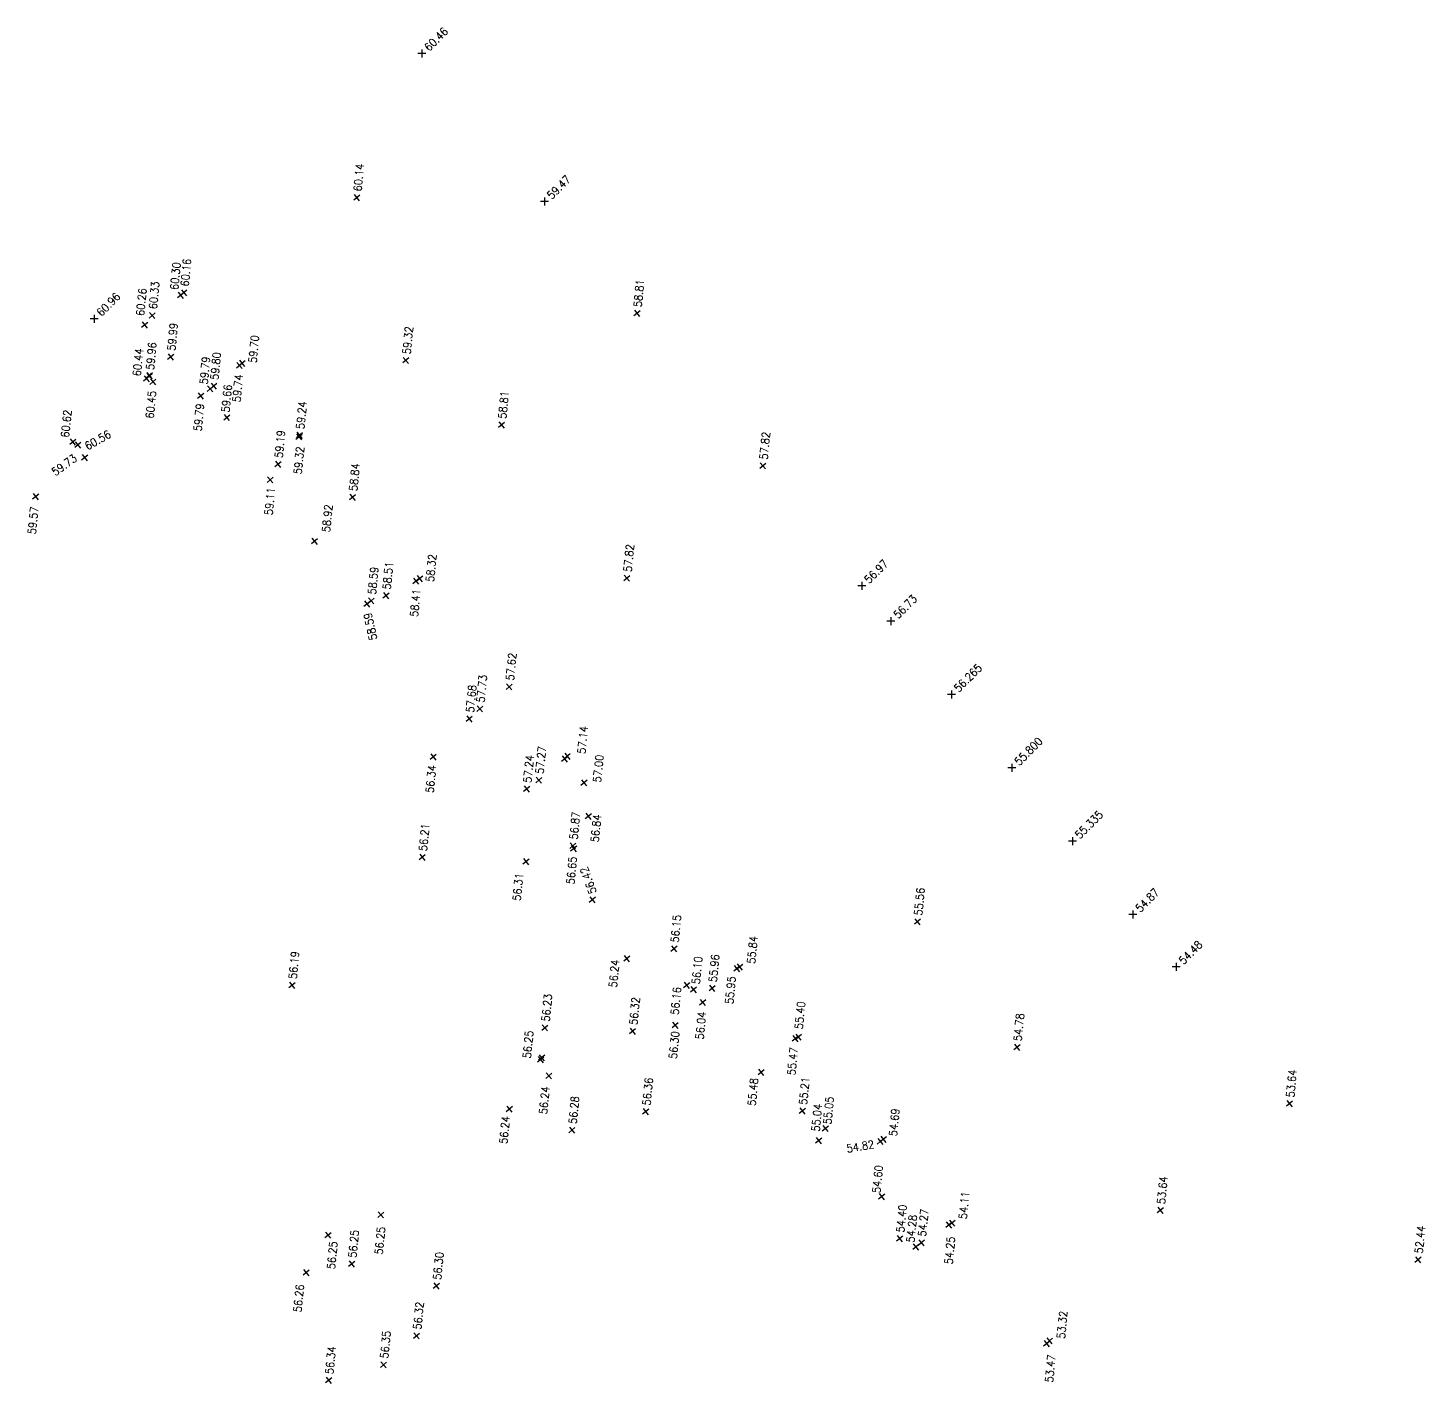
# Model space of a CAD drawing. Header units: metres. Extents: x 815 to 1022, y 915 to 1121.
# Drawn here: x 918.6 to 988.4, y 1053.3 to 1121.2 of the extents above; entities that cross this region are included whole.
import ezdxf
from ezdxf.enums import TextEntityAlignment as Align

# ---------------------------------------------------------------- set-up
doc = ezdxf.new("R2010")
doc.units = ezdxf.units.M
doc.header["$LTSCALE"] = 2
doc.header["$PDMODE"] = 35
doc.header["$PDSIZE"] = 0.002
for name, color, linetype in [('__TOPO', 7, 'Continuous'), ('ASPHALT', 5, 'Continuous'), ('BUILDG', 4, 'Continuous'), ('CONCRT', 5, 'Continuous'), ('CURB', 5, 'Continuous'), ('ELEV', 1, 'Continuous'), ('GUTTER', 7, 'Continuous'), ('NAME', 7, 'Continuous'), ('NATGRD', 7, 'Continuous'), ('NOTE', 2, 'Continuous'), ('RTWALL', 6, 'Continuous'), ('SIDEWALK', 5, 'Continuous'), ('X-OVER', 7, 'Continuous')]:
    doc.layers.add(name, color=color, linetype=linetype)
doc.styles.add('ROMANS', font='ROMANS.SHX')

# ---------------------------------------------------------------- blocks, each defined once
blk = doc.blocks.new('CROSS-UNDERHILL')
at = {"color": 1}
for p, q in [((0.001, 0), (-0.001, 0)), ((0, 0.001), (0, -0.001))]:
    blk.add_line(p, q, dxfattribs=at)
blk = doc.blocks.new('Point-Underhill')
at = {"lineweight": 0}
blk.add_point((0, 0), dxfattribs=at)
at = {"layer": '__TOPO'}
blk.add_point((0, 0), dxfattribs=at)
at = {"lineweight": 0}
blk.add_blockref('CROSS-UNDERHILL', (0, 0), dxfattribs=at)
at = {"layer": 'ELEV', "lineweight": 0, "style": 'ROMANS', "width": 0.9}
for tag, p in [('ELEV2', (-0.00106, 0.00325)), ('ELEV', (0.00114, 0.00112))]:
    blk.add_attdef(tag, text='', height=0.002, rotation=45, dxfattribs=at).set_placement(p, align=Align.MIDDLE_LEFT)
at = {"layer": 'NAME', "lineweight": 0, "style": 'ROMANS', "width": 0.9}
blk.add_attdef('NAME', text='', height=0.002, dxfattribs=at).set_placement((-0.00267, 0.00004), align=Align.MIDDLE_RIGHT)
at = {"layer": 'NOTE', "lineweight": 0, "style": 'ROMANS', "width": 0.9}
for tag, p in [('NOTE', (-0.00047, -0.00269)), ('NOTE2', (-0.00047, -0.00595))]:
    blk.add_attdef(tag, text='', height=0.002, dxfattribs=at).set_placement(p, align=Align.TOP_CENTER)

msp = doc.modelspace()

# ---------------------------------------------------------------- block references
at = {"layer": 'ASPHALT'}
ref = msp.add_blockref('Point-Underhill', (935.018, 1112.753, 60.14), dxfattribs=dict(at, xscale=200.0000000000001, yscale=200.0000000000001, zscale=0.8000000000000007, rotation=39.54500000000002))
ref.add_attrib('ELEV', '60.14', dxfattribs={"layer": 'ELEV', "lineweight": 0, "height": 0.4, "rotation": 84.545, "style": 'ROMANS', "width": 0.9}).set_placement((935.051, 1113.071), align=Align.MIDDLE_LEFT)
ref = msp.add_blockref('Point-Underhill', (949.025, 1106.972, 58.829), dxfattribs=dict(at, xscale=200.0000000000001, yscale=200.0000000000001, zscale=0.8000000000000007, rotation=39.54500000000002))
ref.add_attrib('ELEV', '58.81', dxfattribs={"layer": 'ELEV', "lineweight": 0, "height": 0.4, "rotation": 84.545, "style": 'ROMANS', "width": 0.9}).set_placement((949.057, 1107.29, 0.019), align=Align.MIDDLE_LEFT)
ref = msp.add_blockref('Point-Underhill', (937.47, 1104.616, 59.32), dxfattribs=dict(at, xscale=200, yscale=200, zscale=0.8000000000000007, rotation=39.54500000000004))
ref.add_attrib('ELEV', '59.32', dxfattribs={"layer": 'ELEV', "lineweight": 0, "height": 0.4, "rotation": 84.545, "style": 'ROMANS', "width": 0.9}).set_placement((937.503, 1104.934), align=Align.MIDDLE_LEFT)
ref = msp.add_blockref('Point-Underhill', (927.211, 1102.836, 59.79), dxfattribs=dict(at, xscale=200.0000000000001, yscale=200.0000000000001, zscale=0.8000000000000007, rotation=39.54500000000002))
ref.add_attrib('ELEV', '59.79', dxfattribs={"layer": 'ELEV', "lineweight": 0, "height": 0.4, "rotation": 84.545, "style": 'ROMANS', "width": 0.9}).set_placement((927.056, 1101.08), align=Align.MIDDLE_LEFT)
ref = msp.add_blockref('Point-Underhill', (928.519, 1101.761, 59.66), dxfattribs=dict(at, xscale=200, yscale=200, zscale=0.8000000000000007, rotation=39.54500000000004))
ref.add_attrib('ELEV', '59.66', dxfattribs={"layer": 'ELEV', "lineweight": 0, "height": 0.4, "rotation": 84.545, "style": 'ROMANS', "width": 0.9}).set_placement((928.448, 1102.026), align=Align.MIDDLE_LEFT)
ref = msp.add_blockref('Point-Underhill', (942.255, 1101.387, 58.81), dxfattribs=dict(at, xscale=200.0000000000001, yscale=200.0000000000001, zscale=0.8000000000000007, rotation=39.54500000000002))
ref.add_attrib('ELEV', '58.81', dxfattribs={"layer": 'ELEV', "lineweight": 0, "height": 0.4, "rotation": 84.545, "style": 'ROMANS', "width": 0.9}).set_placement((942.288, 1101.705), align=Align.MIDDLE_LEFT)
ref = msp.add_blockref('Point-Underhill', (955.319, 1099.345, 57.788), dxfattribs=dict(at, xscale=200, yscale=200, zscale=0.8000000000000007, rotation=39.54500000000004))
ref.add_attrib('ELEV', '57.82', dxfattribs={"layer": 'ELEV', "lineweight": 0, "height": 0.4, "rotation": 84.545, "style": 'ROMANS', "width": 0.9}).set_placement((955.351, 1099.663, -0.032), align=Align.MIDDLE_LEFT)
ref = msp.add_blockref('Point-Underhill', (948.52, 1093.729, 57.82), dxfattribs=dict(at, xscale=200, yscale=200, zscale=0.8000000000000007, rotation=39.54500000000004))
ref.add_attrib('ELEV', '57.82', dxfattribs={"layer": 'ELEV', "lineweight": 0, "height": 0.4, "rotation": 84.545, "style": 'ROMANS', "width": 0.9}).set_placement((948.552, 1094.047), align=Align.MIDDLE_LEFT)
ref = msp.add_blockref('Point-Underhill', (940.64, 1086.697, 57.68), dxfattribs=dict(at, xscale=200, yscale=200, zscale=0.8000000000000007, rotation=39.54500000000004))
ref.add_attrib('ELEV', '57.68', dxfattribs={"layer": 'ELEV', "lineweight": 0, "height": 0.4, "rotation": 84.545, "style": 'ROMANS', "width": 0.9}).set_placement((940.673, 1087.015), align=Align.MIDDLE_LEFT)
ref = msp.add_blockref('Point-Underhill', (938.841, 1084.793, 56.34), dxfattribs=dict(at, xscale=200, yscale=200, zscale=0.8000000000000007, rotation=39.54500000000004))
ref.add_attrib('ELEV', '56.34', dxfattribs={"layer": 'ELEV', "lineweight": 0, "height": 0.4, "rotation": 84.545, "style": 'ROMANS', "width": 0.9}).set_placement((938.658, 1083.003), align=Align.MIDDLE_LEFT)
ref = msp.add_blockref('Point-Underhill', (938.29, 1079.774, 56.21), dxfattribs=dict(at, xscale=200, yscale=200, zscale=0.8000000000000007, rotation=39.54500000000004))
ref.add_attrib('ELEV', '56.21', dxfattribs={"layer": 'ELEV', "lineweight": 0, "height": 0.4, "rotation": 84.545, "style": 'ROMANS', "width": 0.9}).set_placement((938.322, 1080.092), align=Align.MIDDLE_LEFT)
ref = msp.add_blockref('Point-Underhill', (943.475, 1079.558, 56.31), dxfattribs=dict(at, xscale=200.0000000000001, yscale=200.0000000000001, zscale=0.8000000000000007, rotation=39.54500000000002))
ref.add_attrib('ELEV', '56.31', dxfattribs={"layer": 'ELEV', "lineweight": 0, "height": 0.4, "rotation": 84.545, "style": 'ROMANS', "width": 0.9}).set_placement((943.011, 1077.61), align=Align.MIDDLE_LEFT)
ref = msp.add_blockref('Point-Underhill', (946.799, 1077.651, 56.42), dxfattribs=dict(at, xscale=200.0000000000001, yscale=200.0000000000001, zscale=0.8000000000000007, rotation=39.54500000000002))
ref.add_attrib('ELEV', '56.42', dxfattribs={"layer": 'ELEV', "lineweight": 0, "height": 0.4, "rotation": 110.09726, "style": 'ROMANS', "width": 0.9}).set_placement((946.831, 1077.969), align=Align.MIDDLE_LEFT)
ref = msp.add_blockref('Point-Underhill', (963.049, 1076.557, 55.56), dxfattribs=dict(at, xscale=200.0000000000001, yscale=200.0000000000001, zscale=0.8000000000000007, rotation=39.54500000000002))
ref.add_attrib('ELEV', '55.56', dxfattribs={"layer": 'ELEV', "lineweight": 0, "height": 0.4, "rotation": 84.545, "style": 'ROMANS', "width": 0.9}).set_placement((963.082, 1076.875), align=Align.MIDDLE_LEFT)
ref = msp.add_blockref('Point-Underhill', (950.876, 1075.204, 56.15), dxfattribs=dict(at, xscale=200, yscale=200, zscale=0.8000000000000007, rotation=39.54500000000004))
ref.add_attrib('ELEV', '56.15', dxfattribs={"layer": 'ELEV', "lineweight": 0, "height": 0.4, "rotation": 84.545, "style": 'ROMANS', "width": 0.9}).set_placement((950.908, 1075.522), align=Align.MIDDLE_LEFT)
ref = msp.add_blockref('Point-Underhill', (931.78, 1073.382, 56.19), dxfattribs=dict(at, xscale=200, yscale=200, zscale=0.8000000000000007, rotation=39.54500000000004))
ref.add_attrib('ELEV', '56.19', dxfattribs={"layer": 'ELEV', "lineweight": 0, "height": 0.4, "rotation": 84.545, "style": 'ROMANS', "width": 0.9}).set_placement((931.813, 1073.7), align=Align.MIDDLE_LEFT)
ref = msp.add_blockref('Point-Underhill', (948.516, 1074.711, 56.24), dxfattribs=dict(at, xscale=200.0000000000001, yscale=200.0000000000001, zscale=0.8000000000000007, rotation=39.54500000000002))
ref.add_attrib('ELEV', '56.24', dxfattribs={"layer": 'ELEV', "lineweight": 0, "height": 0.4, "rotation": 84.545, "style": 'ROMANS', "width": 0.9}).set_placement((947.818, 1073.276), align=Align.MIDDLE_LEFT)
ref = msp.add_blockref('Point-Underhill', (944.42, 1071.252, 56.23), dxfattribs=dict(at, xscale=200.0000000000001, yscale=200.0000000000001, zscale=0.8000000000000007, rotation=39.54500000000002))
ref.add_attrib('ELEV', '56.23', dxfattribs={"layer": 'ELEV', "lineweight": 0, "height": 0.4, "rotation": 84.545, "style": 'ROMANS', "width": 0.9}).set_placement((944.452, 1071.57), align=Align.MIDDLE_LEFT)
ref = msp.add_blockref('Point-Underhill', (968.026, 1070.278, 54.78), dxfattribs=dict(at, xscale=200, yscale=200, zscale=0.8000000000000007, rotation=39.54500000000004))
ref.add_attrib('ELEV', '54.78', dxfattribs={"layer": 'ELEV', "lineweight": 0, "height": 0.4, "rotation": 84.545, "style": 'ROMANS', "width": 0.9}).set_placement((968.058, 1070.596), align=Align.MIDDLE_LEFT)
at = {"layer": 'ASPHALT', "xscale": 200.0000000000001, "yscale": 200.0000000000001, "zscale": 0.8000000000000007, "rotation": 39.54500000000002}
msp.add_blockref('Point-Underhill', (944.212, 1069.666, 56.26), dxfattribs=at)
at = {"layer": 'ASPHALT'}
ref = msp.add_blockref('Point-Underhill', (944.619, 1068.856, 56.24), dxfattribs=dict(at, xscale=200.0000000000001, yscale=200.0000000000001, zscale=0.8000000000000007, rotation=39.54500000000002))
ref.add_attrib('ELEV', '56.24', dxfattribs={"layer": 'ELEV', "lineweight": 0, "height": 0.4, "rotation": 84.545, "style": 'ROMANS', "width": 0.9}).set_placement((944.33, 1066.938), align=Align.MIDDLE_LEFT)
ref = msp.add_blockref('Point-Underhill', (981.648, 1067.465, 53.64), dxfattribs=dict(at, xscale=200.0000000000001, yscale=200.0000000000001, zscale=0.8000000000000007, rotation=39.54500000000002))
ref.add_attrib('ELEV', '53.64', dxfattribs={"layer": 'ELEV', "lineweight": 0, "height": 0.4, "rotation": 84.545, "style": 'ROMANS', "width": 0.9}).set_placement((981.681, 1067.783), align=Align.MIDDLE_LEFT)
ref = msp.add_blockref('Point-Underhill', (942.642, 1067.189, 56.24), dxfattribs=dict(at, xscale=200.0000000000001, yscale=200.0000000000001, zscale=0.8000000000000007, rotation=39.54500000000002))
ref.add_attrib('ELEV', '56.24', dxfattribs={"layer": 'ELEV', "lineweight": 0, "height": 0.4, "rotation": 84.545, "style": 'ROMANS', "width": 0.9}).set_placement((942.341, 1065.457), align=Align.MIDDLE_LEFT)
ref = msp.add_blockref('Point-Underhill', (958.445, 1066.22, 55.05), dxfattribs=dict(at, xscale=200.0000000000001, yscale=200.0000000000001, zscale=0.8000000000000007, rotation=39.54500000000002))
ref.add_attrib('ELEV', '55.05', dxfattribs={"layer": 'ELEV', "lineweight": 0, "height": 0.4, "rotation": 84.545, "style": 'ROMANS', "width": 0.9}).set_placement((958.539, 1066.434), align=Align.MIDDLE_LEFT)
ref = msp.add_blockref('Point-Underhill', (961.257, 1062.813, 54.6), dxfattribs=dict(at, xscale=200, yscale=200, zscale=0.8000000000000007, rotation=39.54500000000004))
ref.add_attrib('ELEV', '54.60', dxfattribs={"layer": 'ELEV', "lineweight": 0, "height": 0.4, "rotation": 84.545, "style": 'ROMANS', "width": 0.9}).set_placement((960.992, 1063.001), align=Align.MIDDLE_LEFT)
ref = msp.add_blockref('Point-Underhill', (975.193, 1062.132, 53.64), dxfattribs=dict(at, xscale=200.0000000000001, yscale=200.0000000000001, zscale=0.8000000000000007, rotation=39.54500000000002))
ref.add_attrib('ELEV', '53.64', dxfattribs={"layer": 'ELEV', "lineweight": 0, "height": 0.4, "rotation": 84.545, "style": 'ROMANS', "width": 0.9}).set_placement((975.225, 1062.45), align=Align.MIDDLE_LEFT)
ref = msp.add_blockref('Point-Underhill', (936.223, 1061.909, 56.25), dxfattribs=dict(at, xscale=200, yscale=200, zscale=0.8000000000000007, rotation=39.54500000000004))
ref.add_attrib('ELEV', '56.25', dxfattribs={"layer": 'ELEV', "lineweight": 0, "height": 0.4, "rotation": 84.545, "style": 'ROMANS', "width": 0.9}).set_placement((936.112, 1059.925), align=Align.MIDDLE_LEFT)
ref = msp.add_blockref('Point-Underhill', (962.97, 1060.296, 54.28), dxfattribs=dict(at, xscale=200, yscale=200, zscale=0.8000000000000007, rotation=39.54500000000004))
ref.add_attrib('ELEV', '54.28', dxfattribs={"layer": 'ELEV', "lineweight": 0, "height": 0.4, "rotation": 84.545, "style": 'ROMANS', "width": 0.9}).set_placement((962.693, 1060.526), align=Align.MIDDLE_LEFT)
ref = msp.add_blockref('Point-Underhill', (963.24, 1060.505, 54.27), dxfattribs=dict(at, xscale=200, yscale=200, zscale=0.8000000000000007, rotation=39.54500000000004))
ref.add_attrib('ELEV', '54.27', dxfattribs={"layer": 'ELEV', "lineweight": 0, "height": 0.4, "rotation": 84.545, "style": 'ROMANS', "width": 0.9}).set_placement((963.272, 1060.823), align=Align.MIDDLE_LEFT)
ref = msp.add_blockref('Point-Underhill', (933.582, 1060.888, 56.25), dxfattribs=dict(at, xscale=200, yscale=200, zscale=0.8000000000000007, rotation=39.54500000000004))
ref.add_attrib('ELEV', '56.25', dxfattribs={"layer": 'ELEV', "lineweight": 0, "height": 0.4, "rotation": 84.545, "style": 'ROMANS', "width": 0.9}).set_placement((933.726, 1059.194), align=Align.MIDDLE_LEFT)
ref = msp.add_blockref('Point-Underhill', (934.762, 1059.45, 56.25), dxfattribs=dict(at, xscale=200, yscale=200, zscale=0.8000000000000007, rotation=39.54500000000004))
ref.add_attrib('ELEV', '56.25', dxfattribs={"layer": 'ELEV', "lineweight": 0, "height": 0.4, "rotation": 84.545, "style": 'ROMANS', "width": 0.9}).set_placement((934.795, 1059.768), align=Align.MIDDLE_LEFT)
ref = msp.add_blockref('Point-Underhill', (932.488, 1059.018, 56.26), dxfattribs=dict(at, xscale=200, yscale=200, zscale=0.8000000000000007, rotation=39.54500000000004))
ref.add_attrib('ELEV', '56.26', dxfattribs={"layer": 'ELEV', "lineweight": 0, "height": 0.4, "rotation": 84.545, "style": 'ROMANS', "width": 0.9}).set_placement((932.048, 1057.046), align=Align.MIDDLE_LEFT)
ref = msp.add_blockref('Point-Underhill', (938.005, 1055.856, 56.32), dxfattribs=dict(at, xscale=200, yscale=200, zscale=0.8000000000000007, rotation=39.54500000000004))
ref.add_attrib('ELEV', '56.32', dxfattribs={"layer": 'ELEV', "lineweight": 0, "height": 0.4, "rotation": 84.545, "style": 'ROMANS', "width": 0.9}).set_placement((938.037, 1056.174), align=Align.MIDDLE_LEFT)
ref = msp.add_blockref('Point-Underhill', (936.353, 1054.409, 56.35), dxfattribs=dict(at, xscale=200, yscale=200, zscale=0.8000000000000007, rotation=39.54500000000004))
ref.add_attrib('ELEV', '56.35', dxfattribs={"layer": 'ELEV', "lineweight": 0, "height": 0.4, "rotation": 84.545, "style": 'ROMANS', "width": 0.9}).set_placement((936.385, 1054.727), align=Align.MIDDLE_LEFT)
ref = msp.add_blockref('Point-Underhill', (933.612, 1053.63, 56.34), dxfattribs=dict(at, xscale=200, yscale=200, zscale=0.8000000000000007, rotation=39.54500000000004))
ref.add_attrib('ELEV', '56.34', dxfattribs={"layer": 'ELEV', "lineweight": 0, "height": 0.4, "rotation": 84.545, "style": 'ROMANS', "width": 0.9}).set_placement((933.644, 1053.948), align=Align.MIDDLE_LEFT)
at = {"layer": 'BUILDG'}
ref = msp.add_blockref('Point-Underhill', (924.825, 1103.546, 60.45), dxfattribs=dict(at, xscale=200.0000000000001, yscale=200.0000000000001, zscale=0.8000000000000007, rotation=39.54500000000002))
ref.add_attrib('ELEV', '60.45', dxfattribs={"layer": 'ELEV', "lineweight": 0, "height": 0.4, "rotation": 84.545, "style": 'ROMANS', "width": 0.9}).set_placement((924.661, 1101.715), align=Align.MIDDLE_LEFT)
ref = msp.add_blockref('Point-Underhill', (921.071, 1100.387, 60.56), dxfattribs=dict(at, xscale=200, yscale=200, zscale=0.8000000000000007, rotation=39.54500000000004))
ref.add_attrib('ELEV', '60.56', dxfattribs={"layer": 'ELEV', "lineweight": 0, "height": 0.4, "rotation": 29.61607, "style": 'ROMANS', "width": 0.9}).set_placement((921.465, 1100.293), align=Align.MIDDLE_LEFT)
ref = msp.add_blockref('Point-Underhill', (962.156, 1060.714, 54.4), dxfattribs=dict(at, xscale=200, yscale=200, zscale=0.8000000000000007, rotation=39.54500000000004))
ref.add_attrib('ELEV', '54.40', dxfattribs={"layer": 'ELEV', "lineweight": 0, "height": 0.4, "rotation": 84.545, "style": 'ROMANS', "width": 0.9}).set_placement((962.189, 1061.032), align=Align.MIDDLE_LEFT)
at = {"layer": 'CONCRT'}
ref = msp.add_blockref('Point-Underhill', (948.807, 1071.084, 56.32), dxfattribs=dict(at, xscale=200, yscale=200, zscale=0.8000000000000007, rotation=39.54500000000004))
ref.add_attrib('ELEV', '56.32', dxfattribs={"layer": 'ELEV', "lineweight": 0, "height": 0.4, "rotation": 84.545, "style": 'ROMANS', "width": 0.9}).set_placement((948.839, 1071.402), align=Align.MIDDLE_LEFT)
ref = msp.add_blockref('Point-Underhill', (944.261, 1069.759, 56.25), dxfattribs=dict(at, xscale=200, yscale=200, zscale=0.8000000000000007, rotation=39.54500000000004))
ref.add_attrib('ELEV', '56.25', dxfattribs={"layer": 'ELEV', "lineweight": 0, "height": 0.4, "rotation": 84.545, "style": 'ROMANS', "width": 0.9}).set_placement((943.517, 1069.734), align=Align.MIDDLE_LEFT)
ref = msp.add_blockref('Point-Underhill', (957.293, 1067.096, 55.21), dxfattribs=dict(at, xscale=200, yscale=200, zscale=0.8000000000000007, rotation=39.54500000000004))
ref.add_attrib('ELEV', '55.21', dxfattribs={"layer": 'ELEV', "lineweight": 0, "height": 0.4, "rotation": 84.545, "style": 'ROMANS', "width": 0.9}).set_placement((957.325, 1067.414), align=Align.MIDDLE_LEFT)
ref = msp.add_blockref('Point-Underhill', (945.774, 1066.137, 56.28), dxfattribs=dict(at, xscale=200, yscale=200, zscale=0.8000000000000007, rotation=39.54500000000004))
ref.add_attrib('ELEV', '56.28', dxfattribs={"layer": 'ELEV', "lineweight": 0, "height": 0.4, "rotation": 84.545, "style": 'ROMANS', "width": 0.9}).set_placement((945.806, 1066.455), align=Align.MIDDLE_LEFT)
ref = msp.add_blockref('Point-Underhill', (938.998, 1058.348, 56.3), dxfattribs=dict(at, xscale=200.0000000000001, yscale=200.0000000000001, zscale=0.8000000000000007, rotation=39.54500000000002))
ref.add_attrib('ELEV', '56.30', dxfattribs={"layer": 'ELEV', "lineweight": 0, "height": 0.4, "rotation": 84.545, "style": 'ROMANS', "width": 0.9}).set_placement((939.031, 1058.666), align=Align.MIDDLE_LEFT)
at = {"layer": 'CURB'}
ref = msp.add_blockref('Point-Underhill', (938.269, 1119.957, 60.46), dxfattribs=dict(at, xscale=200, yscale=200, zscale=0.8))
ref.add_attrib('ELEV', '60.46', dxfattribs={"layer": 'ELEV', "lineweight": 0, "height": 0.4, "rotation": 45, "style": 'ROMANS', "width": 0.9}).set_placement((938.497, 1120.182), align=Align.MIDDLE_LEFT)
ref = msp.add_blockref('Point-Underhill', (944.399, 1112.56, 59.47), dxfattribs=dict(at, xscale=200, yscale=200, zscale=0.8))
ref.add_attrib('ELEV', '59.47', dxfattribs={"layer": 'ELEV', "lineweight": 0, "height": 0.4, "rotation": 45, "style": 'ROMANS', "width": 0.9}).set_placement((944.627, 1112.784), align=Align.MIDDLE_LEFT)
ref = msp.add_blockref('Point-Underhill', (926.215, 1107.867, 60.3), dxfattribs=dict(at, xscale=200, yscale=200, zscale=0.8000000000000007, rotation=39.54500000000004))
ref.add_attrib('ELEV', '60.30', dxfattribs={"layer": 'ELEV', "lineweight": 0, "height": 0.4, "rotation": 84.545, "style": 'ROMANS', "width": 0.9}).set_placement((925.884, 1108.142), align=Align.MIDDLE_LEFT)
ref = msp.add_blockref('Point-Underhill', (929.155, 1104.36, 59.74), dxfattribs=dict(at, xscale=200, yscale=200, zscale=0.8000000000000007, rotation=39.54500000000004))
ref.add_attrib('ELEV', '59.74', dxfattribs={"layer": 'ELEV', "lineweight": 0, "height": 0.4, "rotation": 84.545, "style": 'ROMANS', "width": 0.9}).set_placement((929, 1102.538), align=Align.MIDDLE_LEFT)
ref = msp.add_blockref('Point-Underhill', (932.132, 1100.795, 59.32), dxfattribs=dict(at, xscale=200, yscale=200, zscale=0.8000000000000007, rotation=39.54500000000004))
ref.add_attrib('ELEV', '59.32', dxfattribs={"layer": 'ELEV', "lineweight": 0, "height": 0.4, "rotation": 84.545, "style": 'ROMANS', "width": 0.9}).set_placement((932.062, 1098.932), align=Align.MIDDLE_LEFT)
ref = msp.add_blockref('Point-Underhill', (960.268, 1093.348, 56.97), dxfattribs=dict(at, xscale=200, yscale=200, zscale=0.8))
ref.add_attrib('ELEV', '56.97', dxfattribs={"layer": 'ELEV', "lineweight": 0, "height": 0.4, "rotation": 45, "style": 'ROMANS', "width": 0.9}).set_placement((960.496, 1093.573), align=Align.MIDDLE_LEFT)
ref = msp.add_blockref('Point-Underhill', (961.72, 1091.589, 56.73), dxfattribs=dict(at, xscale=200, yscale=200, zscale=0.8))
ref.add_attrib('ELEV', '56.73', dxfattribs={"layer": 'ELEV', "lineweight": 0, "height": 0.4, "rotation": 45, "style": 'ROMANS', "width": 0.9}).set_placement((961.947, 1091.814), align=Align.MIDDLE_LEFT)
ref = msp.add_blockref('Point-Underhill', (964.746, 1087.921, 56.265), dxfattribs=dict(at, xscale=200, yscale=200, zscale=0.8))
ref.add_attrib('ELEV', '56.265', dxfattribs={"layer": 'ELEV', "lineweight": 0, "height": 0.4, "rotation": 45, "style": 'ROMANS', "width": 0.9}).set_placement((964.973, 1088.146, -0.465), align=Align.MIDDLE_LEFT)
ref = msp.add_blockref('Point-Underhill', (967.771, 1084.254, 55.8), dxfattribs=dict(at, xscale=200, yscale=200, zscale=0.8))
ref.add_attrib('ELEV', '55.800', dxfattribs={"layer": 'ELEV', "lineweight": 0, "height": 0.4, "rotation": 45, "style": 'ROMANS', "width": 0.9}).set_placement((967.999, 1084.478, -0.93), align=Align.MIDDLE_LEFT)
ref = msp.add_blockref('Point-Underhill', (970.797, 1080.586, 55.335), dxfattribs=dict(at, xscale=200, yscale=200, zscale=0.8))
ref.add_attrib('ELEV', '55.335', dxfattribs={"layer": 'ELEV', "lineweight": 0, "height": 0.4, "rotation": 45, "style": 'ROMANS', "width": 0.9}).set_placement((971.024, 1080.811, -1.395), align=Align.MIDDLE_LEFT)
ref = msp.add_blockref('Point-Underhill', (973.822, 1076.918, 54.87), dxfattribs=dict(at, xscale=200, yscale=200, zscale=0.8))
ref.add_attrib('ELEV', '54.87', dxfattribs={"layer": 'ELEV', "lineweight": 0, "height": 0.4, "rotation": 45, "style": 'ROMANS', "width": 0.9}).set_placement((974.05, 1077.143), align=Align.MIDDLE_LEFT)
ref = msp.add_blockref('Point-Underhill', (975.984, 1074.303, 54.48), dxfattribs=dict(at, xscale=200, yscale=200, zscale=0.8))
ref.add_attrib('ELEV', '54.48', dxfattribs={"layer": 'ELEV', "lineweight": 0, "height": 0.4, "rotation": 45, "style": 'ROMANS', "width": 0.9}).set_placement((976.212, 1074.528), align=Align.MIDDLE_LEFT)
ref = msp.add_blockref('Point-Underhill', (954.019, 1074.209, 55.95), dxfattribs=dict(at, xscale=200, yscale=200, zscale=0.8000000000000007, rotation=39.54500000000004))
ref.add_attrib('ELEV', '55.95', dxfattribs={"layer": 'ELEV', "lineweight": 0, "height": 0.4, "rotation": 84.545, "style": 'ROMANS', "width": 0.9}).set_placement((953.636, 1072.45), align=Align.MIDDLE_LEFT)
ref = msp.add_blockref('Point-Underhill', (956.948, 1070.711, 55.47), dxfattribs=dict(at, xscale=200.0000000000001, yscale=200.0000000000001, zscale=0.8000000000000007, rotation=39.54500000000002))
ref.add_attrib('ELEV', '55.47', dxfattribs={"layer": 'ELEV', "lineweight": 0, "height": 0.4, "rotation": 84.545, "style": 'ROMANS', "width": 0.9}).set_placement((956.741, 1068.892), align=Align.MIDDLE_LEFT)
ref = msp.add_blockref('Point-Underhill', (961.189, 1065.572, 54.82), dxfattribs=dict(at, xscale=200, yscale=200, zscale=0.8000000000000007, rotation=39.54500000000004))
ref.add_attrib('ELEV', '54.82', dxfattribs={"layer": 'ELEV', "lineweight": 0, "height": 0.4, "rotation": 9.74565, "style": 'ROMANS', "width": 0.9}).set_placement((959.51, 1065.211), align=Align.MIDDLE_LEFT)
ref = msp.add_blockref('Point-Underhill', (964.618, 1061.395, 54.25), dxfattribs=dict(at, xscale=200.0000000000001, yscale=200.0000000000001, zscale=0.8000000000000007, rotation=39.54500000000002))
ref.add_attrib('ELEV', '54.25', dxfattribs={"layer": 'ELEV', "lineweight": 0, "height": 0.4, "rotation": 84.545, "style": 'ROMANS', "width": 0.9}).set_placement((964.6, 1059.437), align=Align.MIDDLE_LEFT)
ref = msp.add_blockref('Point-Underhill', (969.505, 1055.465, 53.47), dxfattribs=dict(at, xscale=200.0000000000001, yscale=200.0000000000001, zscale=0.8000000000000007, rotation=39.54500000000002))
ref.add_attrib('ELEV', '53.47', dxfattribs={"layer": 'ELEV', "lineweight": 0, "height": 0.4, "rotation": 84.545, "style": 'ROMANS', "width": 0.9}).set_placement((969.626, 1053.532), align=Align.MIDDLE_LEFT)
at = {"layer": 'GUTTER'}
ref = msp.add_blockref('Point-Underhill', (926.376, 1107.999, 60.16), dxfattribs=dict(at, xscale=200, yscale=200, zscale=0.8000000000000007, rotation=39.54500000000004))
ref.add_attrib('ELEV', '60.16', dxfattribs={"layer": 'ELEV', "lineweight": 0, "height": 0.4, "rotation": 84.545, "style": 'ROMANS', "width": 0.9}).set_placement((926.409, 1108.317), align=Align.MIDDLE_LEFT)
ref = msp.add_blockref('Point-Underhill', (929.278, 1104.476, 59.7), dxfattribs=dict(at, xscale=200, yscale=200, zscale=0.8000000000000007, rotation=39.54500000000004))
ref.add_attrib('ELEV', '59.70', dxfattribs={"layer": 'ELEV', "lineweight": 0, "height": 0.4, "rotation": 84.545, "style": 'ROMANS', "width": 0.9}).set_placement((929.803, 1104.493), align=Align.MIDDLE_LEFT)
ref = msp.add_blockref('Point-Underhill', (932.155, 1100.871, 59.24), dxfattribs=dict(at, xscale=200, yscale=200, zscale=0.8000000000000007, rotation=39.54500000000004))
ref.add_attrib('ELEV', '59.24', dxfattribs={"layer": 'ELEV', "lineweight": 0, "height": 0.4, "rotation": 84.545, "style": 'ROMANS', "width": 0.9}).set_placement((932.188, 1101.189), align=Align.MIDDLE_LEFT)
ref = msp.add_blockref('Point-Underhill', (934.805, 1097.774, 58.84), dxfattribs=dict(at, xscale=200.0000000000001, yscale=200.0000000000001, zscale=0.8000000000000007, rotation=39.54500000000002))
ref.add_attrib('ELEV', '58.84', dxfattribs={"layer": 'ELEV', "lineweight": 0, "height": 0.4, "rotation": 84.545, "style": 'ROMANS', "width": 0.9}).set_placement((934.838, 1098.092), align=Align.MIDDLE_LEFT)
ref = msp.add_blockref('Point-Underhill', (938.159, 1093.705, 58.32), dxfattribs=dict(at, xscale=200, yscale=200, zscale=0.8000000000000007, rotation=39.54500000000004))
ref.add_attrib('ELEV', '58.32', dxfattribs={"layer": 'ELEV', "lineweight": 0, "height": 0.4, "rotation": 84.545, "style": 'ROMANS', "width": 0.9}).set_placement((938.67, 1093.549), align=Align.MIDDLE_LEFT)
ref = msp.add_blockref('Point-Underhill', (942.639, 1088.299, 57.62), dxfattribs=dict(at, xscale=200.0000000000001, yscale=200.0000000000001, zscale=0.8000000000000007, rotation=39.54500000000002))
ref.add_attrib('ELEV', '57.62', dxfattribs={"layer": 'ELEV', "lineweight": 0, "height": 0.4, "rotation": 84.545, "style": 'ROMANS', "width": 0.9}).set_placement((942.671, 1088.617), align=Align.MIDDLE_LEFT)
ref = msp.add_blockref('Point-Underhill', (945.54, 1084.83, 57.14), dxfattribs=dict(at, xscale=200, yscale=200, zscale=0.8000000000000007, rotation=39.54500000000004))
ref.add_attrib('ELEV', '57.14', dxfattribs={"layer": 'ELEV', "lineweight": 0, "height": 0.4, "rotation": 84.545, "style": 'ROMANS', "width": 0.9}).set_placement((946.246, 1084.957), align=Align.MIDDLE_LEFT)
ref = msp.add_blockref('Point-Underhill', (946.375, 1083.504, 57), dxfattribs=dict(at, xscale=200.0000000000001, yscale=200.0000000000001, zscale=0.8000000000000007, rotation=39.54500000000002))
ref.add_attrib('ELEV', '57.00', dxfattribs={"layer": 'ELEV', "lineweight": 0, "height": 0.4, "rotation": 84.545, "style": 'ROMANS', "width": 0.9}).set_placement((947.027, 1083.526), align=Align.MIDDLE_LEFT)
ref = msp.add_blockref('Point-Underhill', (946.596, 1081.824, 56.84), dxfattribs=dict(at, xscale=200.0000000000001, yscale=200.0000000000001, zscale=0.8000000000000007, rotation=39.54500000000002))
ref.add_attrib('ELEV', '56.84', dxfattribs={"layer": 'ELEV', "lineweight": 0, "height": 0.4, "rotation": 84.545, "style": 'ROMANS', "width": 0.9}).set_placement((946.911, 1080.537), align=Align.MIDDLE_LEFT)
ref = msp.add_blockref('Point-Underhill', (945.865, 1080.208, 56.65), dxfattribs=dict(at, xscale=200, yscale=200, zscale=0.8000000000000007, rotation=39.54500000000004))
ref.add_attrib('ELEV', '56.65', dxfattribs={"layer": 'ELEV', "lineweight": 0, "height": 0.4, "rotation": 84.545, "style": 'ROMANS', "width": 0.9}).set_placement((945.692, 1078.433), align=Align.MIDDLE_LEFT)
ref = msp.add_blockref('Point-Underhill', (954.165, 1074.296, 55.84), dxfattribs=dict(at, xscale=200, yscale=200, zscale=0.8000000000000007, rotation=39.54500000000004))
ref.add_attrib('ELEV', '55.84', dxfattribs={"layer": 'ELEV', "lineweight": 0, "height": 0.4, "rotation": 84.545, "style": 'ROMANS', "width": 0.9}).set_placement((954.73, 1074.464), align=Align.MIDDLE_LEFT)
ref = msp.add_blockref('Point-Underhill', (957.092, 1070.787, 55.4), dxfattribs=dict(at, xscale=200, yscale=200, zscale=0.8000000000000007, rotation=39.54500000000004))
ref.add_attrib('ELEV', '55.40', dxfattribs={"layer": 'ELEV', "lineweight": 0, "height": 0.4, "rotation": 84.545, "style": 'ROMANS', "width": 0.9}).set_placement((957.111, 1071.193), align=Align.MIDDLE_LEFT)
ref = msp.add_blockref('Point-Underhill', (961.342, 1065.678, 54.69), dxfattribs=dict(at, xscale=200.0000000000001, yscale=200.0000000000001, zscale=0.8000000000000007, rotation=39.54500000000002))
ref.add_attrib('ELEV', '54.69', dxfattribs={"layer": 'ELEV', "lineweight": 0, "height": 0.4, "rotation": 84.545, "style": 'ROMANS', "width": 0.9}).set_placement((961.825, 1065.841), align=Align.MIDDLE_LEFT)
ref = msp.add_blockref('Point-Underhill', (964.776, 1061.494, 54.11), dxfattribs=dict(at, xscale=200.0000000000001, yscale=200.0000000000001, zscale=0.8000000000000007, rotation=39.54500000000002))
ref.add_attrib('ELEV', '54.11', dxfattribs={"layer": 'ELEV', "lineweight": 0, "height": 0.4, "rotation": 84.545, "style": 'ROMANS', "width": 0.9}).set_placement((965.314, 1061.699), align=Align.MIDDLE_LEFT)
ref = msp.add_blockref('Point-Underhill', (988.073, 1059.657, 52.374), dxfattribs=dict(at, xscale=200, yscale=200, zscale=0.8000000000000007, rotation=39.54500000000004))
ref.add_attrib('ELEV', '52.44', dxfattribs={"layer": 'ELEV', "lineweight": 0, "height": 0.4, "rotation": 84.545, "style": 'ROMANS', "width": 0.9}).set_placement((988.106, 1059.975, -0.066), align=Align.MIDDLE_LEFT)
ref = msp.add_blockref('Point-Underhill', (969.648, 1055.608, 53.32), dxfattribs=dict(at, xscale=200.0000000000001, yscale=200.0000000000001, zscale=0.8000000000000007, rotation=39.54500000000002))
ref.add_attrib('ELEV', '53.32', dxfattribs={"layer": 'ELEV', "lineweight": 0, "height": 0.4, "rotation": 84.545, "style": 'ROMANS', "width": 0.9}).set_placement((970.215, 1055.72), align=Align.MIDDLE_LEFT)
at = {"layer": 'NATGRD'}
ref = msp.add_blockref('Point-Underhill', (921.882, 1106.702, 60.96), dxfattribs=dict(at, xscale=200, yscale=200, zscale=0.8))
ref.add_attrib('ELEV', '60.96', dxfattribs={"layer": 'ELEV', "lineweight": 0, "height": 0.4, "rotation": 45, "style": 'ROMANS', "width": 0.9}).set_placement((922.109, 1106.926), align=Align.MIDDLE_LEFT)
at = {"layer": 'RTWALL'}
ref = msp.add_blockref('Point-Underhill', (924.418, 1106.387, 60.26), dxfattribs=dict(at, xscale=200, yscale=200, zscale=0.8000000000000007, rotation=39.54500000000004))
ref.add_attrib('ELEV', '60.26', dxfattribs={"layer": 'ELEV', "lineweight": 0, "height": 0.4, "rotation": 84.545, "style": 'ROMANS', "width": 0.9}).set_placement((924.182, 1106.846), align=Align.MIDDLE_LEFT)
ref = msp.add_blockref('Point-Underhill', (925.71, 1104.79, 59.99), dxfattribs=dict(at, xscale=200, yscale=200, zscale=0.8000000000000007, rotation=39.54500000000004))
ref.add_attrib('ELEV', '59.99', dxfattribs={"layer": 'ELEV', "lineweight": 0, "height": 0.4, "rotation": 84.545, "style": 'ROMANS', "width": 0.9}).set_placement((925.742, 1105.108), align=Align.MIDDLE_LEFT)
ref = msp.add_blockref('Point-Underhill', (924.509, 1103.7, 60.44), dxfattribs=dict(at, xscale=200, yscale=200, zscale=0.8000000000000007, rotation=39.54500000000004))
ref.add_attrib('ELEV', '60.44', dxfattribs={"layer": 'ELEV', "lineweight": 0, "height": 0.4, "rotation": 84.545, "style": 'ROMANS', "width": 0.9}).set_placement((924.015, 1103.83), align=Align.MIDDLE_LEFT)
ref = msp.add_blockref('Point-Underhill', (924.643, 1103.827, 59.96), dxfattribs=dict(at, xscale=200, yscale=200, zscale=0.8000000000000007, rotation=39.54500000000004))
ref.add_attrib('ELEV', '59.96', dxfattribs={"layer": 'ELEV', "lineweight": 0, "height": 0.4, "rotation": 84.545, "style": 'ROMANS', "width": 0.9}).set_placement((924.675, 1104.145), align=Align.MIDDLE_LEFT)
at = {"layer": 'RTWALL', "xscale": 200, "yscale": 200, "zscale": 0.8000000000000007, "rotation": 39.54500000000004}
msp.add_blockref('Point-Underhill', (924.649, 1103.865, 59.96), dxfattribs=at)
at = {"layer": 'RTWALL'}
ref = msp.add_blockref('Point-Underhill', (920.819, 1100.541, 60.62), dxfattribs=dict(at, xscale=200.0000000000001, yscale=200.0000000000001, zscale=0.8000000000000007, rotation=39.54500000000002))
ref.add_attrib('ELEV', '60.62', dxfattribs={"layer": 'ELEV', "lineweight": 0, "height": 0.4, "rotation": 84.545, "style": 'ROMANS', "width": 0.9}).set_placement((920.428, 1100.764), align=Align.MIDDLE_LEFT)
ref = msp.add_blockref('Point-Underhill', (921.412, 1099.757, 59.73), dxfattribs=dict(at, xscale=200.0000000000001, yscale=200.0000000000001, zscale=0.8000000000000007, rotation=39.54500000000002))
ref.add_attrib('ELEV', '59.73', dxfattribs={"layer": 'ELEV', "lineweight": 0, "height": 0.4, "rotation": 35.59561, "style": 'ROMANS', "width": 0.9}).set_placement((919.832, 1098.987), align=Align.MIDDLE_LEFT)
ref = msp.add_blockref('Point-Underhill', (930.687, 1098.647, 59.11), dxfattribs=dict(at, xscale=200.0000000000001, yscale=200.0000000000001, zscale=0.8000000000000007, rotation=39.54500000000002))
ref.add_attrib('ELEV', '59.11', dxfattribs={"layer": 'ELEV', "lineweight": 0, "height": 0.4, "rotation": 84.545, "style": 'ROMANS', "width": 0.9}).set_placement((930.604, 1096.888), align=Align.MIDDLE_LEFT)
ref = msp.add_blockref('Point-Underhill', (918.969, 1097.805, 59.57), dxfattribs=dict(at, xscale=200, yscale=200, zscale=0.8000000000000007, rotation=39.54500000000004))
ref.add_attrib('ELEV', '59.57', dxfattribs={"layer": 'ELEV', "lineweight": 0, "height": 0.4, "rotation": 84.545, "style": 'ROMANS', "width": 0.9}).set_placement((918.77, 1095.93), align=Align.MIDDLE_LEFT)
ref = msp.add_blockref('Point-Underhill', (945.82, 1080.354, 56.87), dxfattribs=dict(at, xscale=200.0000000000001, yscale=200.0000000000001, zscale=0.8000000000000007, rotation=39.54500000000002))
ref.add_attrib('ELEV', '56.87', dxfattribs={"layer": 'ELEV', "lineweight": 0, "height": 0.4, "rotation": 84.545, "style": 'ROMANS', "width": 0.9}).set_placement((945.853, 1080.672), align=Align.MIDDLE_LEFT)
ref = msp.add_blockref('Point-Underhill', (952.308, 1072.522, 56.04), dxfattribs=dict(at, xscale=200, yscale=200, zscale=0.8000000000000007, rotation=39.54500000000004))
ref.add_attrib('ELEV', '56.04', dxfattribs={"layer": 'ELEV', "lineweight": 0, "height": 0.4, "rotation": 84.545, "style": 'ROMANS', "width": 0.9}).set_placement((952.151, 1070.681), align=Align.MIDDLE_LEFT)
ref = msp.add_blockref('Point-Underhill', (950.935, 1071.384, 56.3), dxfattribs=dict(at, xscale=200, yscale=200, zscale=0.8000000000000007, rotation=39.54500000000004))
ref.add_attrib('ELEV', '56.30', dxfattribs={"layer": 'ELEV', "lineweight": 0, "height": 0.4, "rotation": 84.545, "style": 'ROMANS', "width": 0.9}).set_placement((950.816, 1069.702), align=Align.MIDDLE_LEFT)
ref = msp.add_blockref('Point-Underhill', (955.233, 1069.032, 55.48), dxfattribs=dict(at, xscale=200.0000000000001, yscale=200.0000000000001, zscale=0.8000000000000007, rotation=39.54500000000002))
ref.add_attrib('ELEV', '55.48', dxfattribs={"layer": 'ELEV', "lineweight": 0, "height": 0.4, "rotation": 84.545, "style": 'ROMANS', "width": 0.9}).set_placement((954.757, 1067.362), align=Align.MIDDLE_LEFT)
ref = msp.add_blockref('Point-Underhill', (958.113, 1065.612, 55.04), dxfattribs=dict(at, xscale=200.0000000000001, yscale=200.0000000000001, zscale=0.8000000000000007, rotation=39.54500000000002))
ref.add_attrib('ELEV', '55.04', dxfattribs={"layer": 'ELEV', "lineweight": 0, "height": 0.4, "rotation": 84.545, "style": 'ROMANS', "width": 0.9}).set_placement((957.951, 1066.071), align=Align.MIDDLE_LEFT)
at = {"layer": 'SIDEWALK'}
ref = msp.add_blockref('Point-Underhill', (924.788, 1106.862, 60.33), dxfattribs=dict(at, xscale=200, yscale=200, zscale=0.8000000000000007, rotation=39.54500000000004))
ref.add_attrib('ELEV', '60.33', dxfattribs={"layer": 'ELEV', "lineweight": 0, "height": 0.4, "rotation": 84.545, "style": 'ROMANS', "width": 0.9}).set_placement((924.82, 1107.18), align=Align.MIDDLE_LEFT)
ref = msp.add_blockref('Point-Underhill', (927.688, 1103.196, 59.79), dxfattribs=dict(at, xscale=200, yscale=200, zscale=0.8000000000000007, rotation=39.54500000000004))
ref.add_attrib('ELEV', '59.79', dxfattribs={"layer": 'ELEV', "lineweight": 0, "height": 0.4, "rotation": 84.545, "style": 'ROMANS', "width": 0.9}).set_placement((927.361, 1103.426), align=Align.MIDDLE_LEFT)
ref = msp.add_blockref('Point-Underhill', (927.863, 1103.329, 59.8), dxfattribs=dict(at, xscale=200, yscale=200, zscale=0.8000000000000007, rotation=39.54500000000004))
ref.add_attrib('ELEV', '59.80', dxfattribs={"layer": 'ELEV', "lineweight": 0, "height": 0.4, "rotation": 84.545, "style": 'ROMANS', "width": 0.9}).set_placement((927.895, 1103.647), align=Align.MIDDLE_LEFT)
ref = msp.add_blockref('Point-Underhill', (941.169, 1087.201, 57.73), dxfattribs=dict(at, xscale=200, yscale=200, zscale=0.8000000000000007, rotation=39.54500000000004))
ref.add_attrib('ELEV', '57.73', dxfattribs={"layer": 'ELEV', "lineweight": 0, "height": 0.4, "rotation": 84.545, "style": 'ROMANS', "width": 0.9}).set_placement((941.201, 1087.519), align=Align.MIDDLE_LEFT)
ref = msp.add_blockref('Point-Underhill', (949.464, 1067.062, 56.36), dxfattribs=dict(at, xscale=200, yscale=200, zscale=0.8000000000000007, rotation=39.54500000000004))
ref.add_attrib('ELEV', '56.36', dxfattribs={"layer": 'ELEV', "lineweight": 0, "height": 0.4, "rotation": 84.545, "style": 'ROMANS', "width": 0.9}).set_placement((949.497, 1067.38), align=Align.MIDDLE_LEFT)
at = {"layer": 'X-OVER'}
ref = msp.add_blockref('Point-Underhill', (931.078, 1099.427, 59.19), dxfattribs=dict(at, xscale=200.0000000000001, yscale=200.0000000000001, zscale=0.8000000000000007, rotation=39.54500000000002))
ref.add_attrib('ELEV', '59.19', dxfattribs={"layer": 'ELEV', "lineweight": 0, "height": 0.4, "rotation": 84.545, "style": 'ROMANS', "width": 0.9}).set_placement((931.111, 1099.745), align=Align.MIDDLE_LEFT)
ref = msp.add_blockref('Point-Underhill', (932.907, 1095.573, 58.92), dxfattribs=dict(at, xscale=200, yscale=200, zscale=0.8000000000000007, rotation=39.54500000000004))
ref.add_attrib('ELEV', '58.92', dxfattribs={"layer": 'ELEV', "lineweight": 0, "height": 0.4, "rotation": 84.545, "style": 'ROMANS', "width": 0.9}).set_placement((933.478, 1096.034), align=Align.MIDDLE_LEFT)
ref = msp.add_blockref('Point-Underhill', (935.74, 1092.602, 58.59), dxfattribs=dict(at, xscale=200.0000000000001, yscale=200.0000000000001, zscale=0.8000000000000007, rotation=39.54500000000002))
ref.add_attrib('ELEV', '58.59', dxfattribs={"layer": 'ELEV', "lineweight": 0, "height": 0.4, "rotation": 84.545, "style": 'ROMANS', "width": 0.9}).set_placement((935.772, 1092.92), align=Align.MIDDLE_LEFT)
ref = msp.add_blockref('Point-Underhill', (936.48, 1092.856, 58.51), dxfattribs=dict(at, xscale=200.0000000000001, yscale=200.0000000000001, zscale=0.8000000000000007, rotation=39.54500000000002))
ref.add_attrib('ELEV', '58.51', dxfattribs={"layer": 'ELEV', "lineweight": 0, "height": 0.4, "rotation": 84.545, "style": 'ROMANS', "width": 0.9}).set_placement((936.512, 1093.174), align=Align.MIDDLE_LEFT)
ref = msp.add_blockref('Point-Underhill', (937.979, 1093.583, 58.41), dxfattribs=dict(at, xscale=200.0000000000001, yscale=200.0000000000001, zscale=0.8000000000000007, rotation=39.54500000000002))
ref.add_attrib('ELEV', '58.41', dxfattribs={"layer": 'ELEV', "lineweight": 0, "height": 0.4, "rotation": 84.545, "style": 'ROMANS', "width": 0.9}).set_placement((937.877, 1091.802), align=Align.MIDDLE_LEFT)
ref = msp.add_blockref('Point-Underhill', (935.532, 1092.441, 58.59), dxfattribs=dict(at, xscale=200.0000000000001, yscale=200.0000000000001, zscale=0.8000000000000007, rotation=39.54500000000002))
ref.add_attrib('ELEV', '58.59', dxfattribs={"layer": 'ELEV', "lineweight": 0, "height": 0.4, "rotation": 102.50653, "style": 'ROMANS', "width": 0.9}).set_placement((935.849, 1090.637), align=Align.MIDDLE_LEFT)
ref = msp.add_blockref('Point-Underhill', (943.51, 1083.19, 57.24), dxfattribs=dict(at, xscale=200, yscale=200, zscale=0.8000000000000007, rotation=39.54500000000004))
ref.add_attrib('ELEV', '57.24', dxfattribs={"layer": 'ELEV', "lineweight": 0, "height": 0.4, "rotation": 84.545, "style": 'ROMANS', "width": 0.9}).set_placement((943.542, 1083.508), align=Align.MIDDLE_LEFT)
ref = msp.add_blockref('Point-Underhill', (944.118, 1083.633, 57.27), dxfattribs=dict(at, xscale=200.0000000000001, yscale=200.0000000000001, zscale=0.8000000000000007, rotation=39.54500000000002))
ref.add_attrib('ELEV', '57.27', dxfattribs={"layer": 'ELEV', "lineweight": 0, "height": 0.4, "rotation": 84.545, "style": 'ROMANS', "width": 0.9}).set_placement((944.151, 1083.951), align=Align.MIDDLE_LEFT)
at = {"layer": 'X-OVER', "xscale": 200.0000000000001, "yscale": 200.0000000000001, "zscale": 0.8000000000000007, "rotation": 39.54500000000002}
msp.add_blockref('Point-Underhill', (945.41, 1084.695, 57.25), dxfattribs=at)
at = {"layer": 'X-OVER'}
ref = msp.add_blockref('Point-Underhill', (951.851, 1073.166, 56.1), dxfattribs=dict(at, xscale=200, yscale=200, zscale=0.8000000000000007, rotation=39.54500000000004))
ref.add_attrib('ELEV', '56.10', dxfattribs={"layer": 'ELEV', "lineweight": 0, "height": 0.4, "rotation": 84.545, "style": 'ROMANS', "width": 0.9}).set_placement((951.966, 1073.442), align=Align.MIDDLE_LEFT)
ref = msp.add_blockref('Point-Underhill', (952.783, 1073.228, 55.96), dxfattribs=dict(at, xscale=200.0000000000001, yscale=200.0000000000001, zscale=0.8000000000000007, rotation=39.54500000000002))
ref.add_attrib('ELEV', '55.96', dxfattribs={"layer": 'ELEV', "lineweight": 0, "height": 0.4, "rotation": 84.545, "style": 'ROMANS', "width": 0.9}).set_placement((952.815, 1073.546), align=Align.MIDDLE_LEFT)
ref = msp.add_blockref('Point-Underhill', (951.513, 1073.381, 56.16), dxfattribs=dict(at, xscale=200, yscale=200, zscale=0.8000000000000007, rotation=39.54500000000004))
ref.add_attrib('ELEV', '56.16', dxfattribs={"layer": 'ELEV', "lineweight": 0, "height": 0.4, "rotation": 84.545, "style": 'ROMANS', "width": 0.9}).set_placement((950.908, 1071.911), align=Align.MIDDLE_LEFT)

doc.saveas('drawing.dxf')
